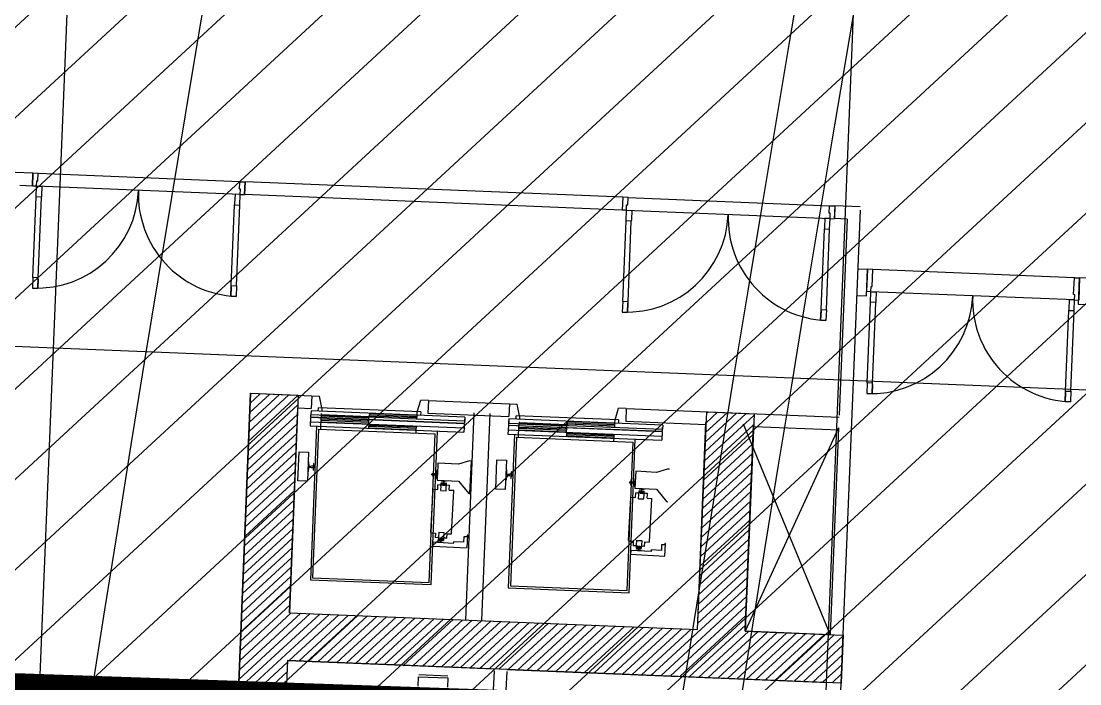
# Model space of a CAD drawing. Extents: x -678889171 to 586587, y -792238163 to 335485.
# Drawn here: x -678764250 to -678754277, y -791952259 to -791946020 of the extents above; entities that cross this region are included whole.
import ezdxf
from ezdxf.enums import TextEntityAlignment as Align

# ---------------------------------------------------------------- set-up
doc = ezdxf.new("R2010")
doc.units = 0
doc.header["$MEASUREMENT"] = 0
for name, color, linetype in [('A-FLOR-PATT', 252, 'Continuous'), ('A-SITE-PATT', 252, 'Continuous'), ('A-WALL', 252, 'Continuous')]:
    doc.layers.add(name, color=color, linetype=linetype)
doc.layers.add('BASEMENT3 LAYOUT$0$A-TABL-TEXT', color=252, linetype='Continuous', lineweight=30)
doc.layers.add('BASEMENT3 LAYOUT$0$HATCH2', color=252, linetype='Continuous', lineweight=15)
doc.styles.add('Ground floor Towers$0$$Bas01-Rname$0$EN-SC', font='swissc.ttf')
doc.styles.add('Ground floor Towers$0$$Bas01-Rname$0$EN-SCL', font='swisscl.ttf')
doc.styles.add('Ground floor Towers$0$04-Ground Floor$0$V2-lower ground$0$LEVEL  FOR LICENSE LOWER GR$0$$LG- LEVEL$0$AR-SR', font='sarb.shx')

# ---------------------------------------------------------------- blocks, each defined once
blk = doc.blocks.new('A$C61C61320')
at = {"layer": 'BASEMENT3 LAYOUT$0$HATCH2'}
h = blk.add_hatch(dxfattribs=at)
h.set_pattern_fill('ANSI31', color=256, scale=5000, style=0)
h.set_pattern_definition([(45, (1320016.062358054, 343948.7931753235), (-441.9417382415922, 441.9417382415922), [])])
h.paths.add_polyline_path([(11086.00013759569, 20764.88754983409), (-87874.57371154218, 20764.88754983409), (-87874.57371154218, -14411.92520058152), (11086.00013759569, -14411.92520058152)])
h = blk.add_hatch(dxfattribs=at)
h.set_pattern_fill('JIS_WOOD', color=256, scale=1000, style=0)
h.set_pattern_definition([(45, (-845211.5632561638, -471074.8112416068), (-499.9999991609842, 499.9999991609843), [])])
edge = h.paths.add_edge_path()
edge.add_line((-87728.88771757309, -14436.92520058164), (11085.99286301623, -14077.61977391216))
edge.add_line((11085.9928630162, -14077.61977391216), (11086.00013759563, -61296.12011963065))
edge.add_line((11086.00013759569, -61296.12011963065), (-23868.16462742418, -60220.57708285929))
edge.add_line((-23868.16462742421, -60220.57708285929), (-23388.15647815715, -47455.2645226442))
edge.add_arc((-38984.06513334403, -44366.02445463254), 15898.9235792472, 348.7958745272753, 525.9866040010601)
edge.add_line((-54409.82303213701, -40516.12001080933), (-55179.78612954497, -49076.3717473704))
edge.add_line((-55179.78612954495, -49076.3717473704), (-87616.00626249687, -47227.09333388295))
edge.add_line((-87616.00626249681, -47227.09333388295), (-87728.88771757303, -14436.92520058164))
at = {"layer": 'BASEMENT3 LAYOUT$0$A-TABL-TEXT', "const_width": 500}
blk.add_lwpolyline([(-87874.57371154218, -14411.92520058152), (11006.35061529244, -13813.14535745487)], dxfattribs=at)
blk = doc.blocks.new('2')
at = {"layer": 'BASEMENT3 LAYOUT$0$A-TABL-TEXT', "const_width": 500}
blk.add_lwpolyline([(28948.80462125619, 217778.7896551112), (130982.8937054502, 218396.6636916995)], dxfattribs=at)
blk = doc.blocks.new('GR')
at = {"layer": 'A-FLOR-PATT'}
for p, q in [((30505, 225220), (30505, 268485)), ((37905, 268485), (37905, 225220)), ((30244.6545030399, 238090.5740563428), (27988.71067028214, 238090.5720918659)), ((30244.6532991153, 238090.5717003264), (30244.65329911531, 237970.5717003264)), ((30294.65329911531, 238090.5717003264), (30244.6532991153, 238090.5717003264)), ((30244.65535966569, 237970.5720918571), (30244.65450305393, 238090.572091866)), ((30294.65329911531, 238020.5717003264), (30294.65329911531, 238090.5717003264)), ((32194.6532991153, 238090.5717003264), (30294.65329911531, 238090.5717003264)), ((32194.6532991153, 238020.5717003264), (32194.6532991153, 238090.5717003264)), ((32194.6532991153, 238090.5717003264), (32244.6532991153, 238090.5717003264)), ((32244.6532991153, 238090.5717003264), (32244.6532991153, 237970.5717003264)), ((32244.65535971656, 237970.5720918571), (32244.65450310468, 238090.5720918571)), ((35805.00901098287, 238090.5720918571), (32244.65450310468, 238090.5720918571)), ((35805.02471604397, 238090.3156428012), (35805.0074555398, 237970.3156440426)), ((35805.00901098276, 238090.5720918571), (35805.0095344545, 237970.5720918571)), ((35855.02471552674, 238090.3084509245), (35805.02471604397, 238090.3156428012)), ((35855.0146468993, 238020.3084516487), (35855.02471552674, 238090.3084509245)), ((35855.02471552674, 238090.3084509245), (37755.02469587195, 238090.0351596083)), ((37755.01462724452, 238020.0351603325), (37755.02469587195, 238090.0351596083)), ((37755.02469587195, 238090.0351596083), (37805.02469535472, 238090.0279677316)), ((37805.02469535472, 238090.0279677316), (37805.00743485054, 237970.027968973)), ((37805.00901100185, 238090.5720918571), (37805.00953447347, 237970.5720918571)), ((38045.00901100429, 238090.5720918571), (37805.00953447347, 238090.5720918571)), ((38045.00914561861, 238059.7133078474), (38045.03211081075, 232795.2003510121)), ((30244.65535966569, 237970.5720918571), (30124.65535966255, 237970.5720918571)), ((30284.65329911531, 237970.5717003264), (30244.65329911531, 237970.5717003264)), ((30284.65329911531, 237970.5717003264), (30284.65329911531, 238020.5717003264)), ((30284.65329911531, 238020.5717003264), (30294.65329911531, 238020.5717003264)), ((32204.6532991153, 237970.5717003264), (30284.6532991153, 237970.5717003264)), ((30284.6532991153, 237870.5717003264), (30284.6532991153, 237970.5717003264)), ((30284.6532991153, 237970.5717003264), (30334.6532991153, 237970.5717003264)), ((30334.6532991153, 237970.5717003264), (30334.6532991153, 237883.5717003264)), ((32204.6532991153, 237970.5717003264), (32154.6532991153, 237970.5717003264)), ((32154.6532991153, 237970.5717003264), (32154.6532991153, 237883.5717003264)), ((32204.6532991153, 238020.5717003264), (32194.6532991153, 238020.5717003264)), ((32204.6532991153, 237970.5717003264), (32204.6532991153, 238020.5717003264)), ((32204.6532991153, 237970.5717003264), (32244.6532991153, 237970.5717003264)), ((32204.6532991153, 237870.5717003264), (32204.6532991153, 237970.5717003264)), ((35805.0095344545, 237970.5720918571), (32244.65535971656, 237970.5720918571)), ((35845.00745512601, 237970.3098905412), (35805.0074555398, 237970.3156440426)), ((35844.99307137253, 237870.3098915757), (35845.00745512601, 237970.3098905412)), ((35845.00745512601, 237970.3098905412), (35845.01464700275, 238020.309890024)), ((35845.00745512601, 237970.3098905412), (35895.00745460878, 237970.3026986645)), ((35845.00745512601, 237970.3098905412), (37765.00743526434, 237970.0337224744)), ((35845.01464700275, 238020.309890024), (35855.0146468993, 238020.3084516487)), ((35895.00745460878, 237970.3026986645), (35894.99494074325, 237883.3026995645)), ((37715.00743578157, 237970.0409143511), (37714.99492191604, 237883.0409152511)), ((37765.00743526434, 237970.0337224744), (37715.00743578157, 237970.0409143511)), ((37765.01462714107, 238020.0337219571), (37755.01462724452, 238020.0351603325)), ((37764.99305151086, 237870.0337235088), (37765.00743526434, 237970.0337224744)), ((37765.00743526433, 237970.0337224744), (37765.01462714107, 238020.0337219571)), ((37765.00743526433, 237970.0337224744), (37805.00743485054, 237970.027968973)), ((37925.00953447464, 237970.5720918571), (37805.00953447347, 237970.5720918571)), ((37925.00953447457, 237970.5720918571), (37925.01758682736, 236124.6604818835)), ((30334.6532991153, 237870.5717003264), (30284.6532991153, 237870.5717003264)), ((30284.65329911529, 237110.5717003264), (30284.6532991153, 237870.5717003264)), ((30334.6532991153, 237883.5717003264), (30334.6532991153, 237870.5717003264)), ((30334.6532991153, 237110.5717003264), (30334.6532991153, 237870.5717003264)), ((32154.6532991153, 237883.5717003264), (32154.6532991153, 237870.5717003264)), ((32154.6532991153, 237870.5717003264), (32204.6532991153, 237870.5717003264)), ((32154.6532991153, 237110.5717003264), (32154.6532991153, 237870.5717003264)), ((32204.65329911531, 237110.5717003264), (32204.6532991153, 237870.5717003264)), ((35844.88375484605, 237110.3098994376), (35844.99307137253, 237870.3098915757)), ((35894.99307085529, 237870.302699699), (35844.99307137253, 237870.3098915757)), ((35894.88375432882, 237110.3027075609), (35894.99307085529, 237870.302699699)), ((35894.99494074325, 237883.3026995645), (35894.99307085529, 237870.302699699)), ((37714.88373550161, 237110.0409232475), (37714.99305202809, 237870.0409153856)), ((37714.99492191604, 237883.0409152511), (37714.99305202809, 237870.0409153856)), ((37714.99305202809, 237870.0409153856), (37764.99305151086, 237870.0337235088)), ((37764.8837349844, 237110.0337313707), (37764.99305151086, 237870.0337235088)), ((38045.01264860914, 237506.6919814626), (38136.5696720941, 237506.6919814626)), ((38136.5696720941, 237506.6919814626), (38136.56967209411, 237297.1979013272)), ((38186.56967209411, 237506.6919814626), (38136.5696720941, 237506.6919814626)), ((38136.5696720941, 237256.6919814626), (38136.5696720941, 237506.6919814626)), ((38186.56967209411, 237347.1979013272), (38186.56967209411, 237506.6919814626)), ((40086.56967209409, 237506.6919814626), (38186.56967209411, 237506.6919814626)), ((40086.5696720941, 237347.1979013272), (40086.56967209409, 237506.6919814626)), ((40086.56967209409, 237506.6919814626), (40136.5696720941, 237506.6919814626)), ((40356.64699863411, 237506.6919814626), (40136.5696720941, 237506.6919814626)), ((40136.5696720941, 237506.6919814626), (40136.5696720941, 237297.1979013272)), ((40136.5696720941, 237256.6919814626), (40136.5696720941, 237506.6919814626)), ((38176.56967209411, 237297.1979013272), (38176.56967209411, 237347.1979013272)), ((38176.56967209411, 237347.1979013272), (38186.56967209411, 237347.1979013272)), ((40096.5696720941, 237347.1979013272), (40086.5696720941, 237347.1979013272)), ((40096.5696720941, 237297.1979013272), (40096.5696720941, 237347.1979013272)), ((38045.01264860914, 237256.6919814627), (38136.5696720941, 237256.6919814627)), ((38176.56967209411, 237297.1979013272), (38136.56967209411, 237297.1979013272)), ((40096.5696720941, 237297.1979013272), (38176.5696720941, 237297.1979013272)), ((38176.5696720941, 237197.1979013272), (38176.5696720941, 237297.1979013272)), ((38176.5696720941, 237297.1979013272), (38226.5696720941, 237297.1979013272)), ((38226.5696720941, 237297.1979013272), (38226.5696720941, 237210.1979013272)), ((40096.5696720941, 237297.1979013272), (40046.5696720941, 237297.1979013272)), ((40046.5696720941, 237297.1979013272), (40046.5696720941, 237210.1979013272)), ((40096.5696720941, 237297.1979013272), (40136.5696720941, 237297.1979013272)), ((40096.5696720941, 237197.1979013272), (40096.5696720941, 237297.1979013272)), ((40356.64699863411, 237256.6919814627), (40136.5696720941, 237256.6919814627)), ((38226.5696720941, 237197.1979013272), (38176.5696720941, 237197.1979013272)), ((38176.56967209409, 236437.1979013272), (38176.5696720941, 237197.1979013272)), ((38226.5696720941, 237210.1979013272), (38226.5696720941, 237197.1979013272)), ((38226.5696720941, 236437.1979013272), (38226.5696720941, 237197.1979013272)), ((40046.5696720941, 237210.1979013272), (40046.5696720941, 237197.1979013272)), ((40046.5696720941, 237197.1979013272), (40096.5696720941, 237197.1979013272)), ((40046.5696720941, 236437.1979013272), (40046.5696720941, 237197.1979013272)), ((40096.56967209411, 236437.1979013272), (40096.5696720941, 237197.1979013272)), ((30334.65329911529, 237110.5717003264), (30284.65329911529, 237110.5717003264)), ((30284.65329911529, 237110.5717003264), (30284.65329911529, 237010.5717003264)), ((30334.65329911529, 237010.5717003264), (30334.65329911529, 237110.5717003264)), ((30334.65329911529, 237010.5717003264), (30334.65329911529, 237097.5717003264)), ((30334.65329911529, 237097.5717003264), (30334.65329911529, 237010.5717003264)), ((32154.65329911531, 237110.5717003264), (32204.65329911531, 237110.5717003264)), ((32154.65329911531, 237010.5717003264), (32154.65329911531, 237110.5717003264)), ((32154.65329911531, 237010.5717003264), (32154.65329911531, 237097.5717003264)), ((32154.65329911531, 237097.5717003264), (32154.65329911531, 237010.5717003264)), ((32204.65329911531, 237110.5717003264), (32204.65329911531, 237010.5717003264)), ((35844.88375484605, 237110.3098994376), (35844.86937109257, 237010.3099004721)), ((35894.88375432882, 237110.3027075609), (35844.88375484605, 237110.3098994376)), ((35894.86937057533, 237010.3027085953), (35894.88375432882, 237110.3027075609)), ((35894.86937057533, 237010.3027085953), (35894.88188444087, 237097.3027076953)), ((35894.88188444087, 237097.3027076953), (35894.86937057533, 237010.3027085953)), ((37714.86935174814, 237010.0409242819), (37714.88373550162, 237110.0409232475)), ((37714.86935174814, 237010.0409242819), (37714.88186561367, 237097.040923382)), ((37714.88186561367, 237097.040923382), (37714.86935174814, 237010.0409242819)), ((37714.88373550162, 237110.0409232475), (37764.8837349844, 237110.0337313707)), ((37764.8837349844, 237110.0337313707), (37764.86935123091, 237010.0337324052)), ((30284.65329911529, 237010.5717003264), (30334.65329911529, 237010.5717003264)), ((32204.65329911531, 237010.5717003264), (32154.65329911531, 237010.5717003264)), ((35844.86937109257, 237010.3099004721), (35894.86937057533, 237010.3027085953)), ((37764.86935123091, 237010.0337324052), (37714.86935174814, 237010.0409242819)), ((58315, 236455), (-2250.000000000029, 236455)), ((38226.56967209409, 236437.1979013272), (38176.56967209409, 236437.1979013272)), ((38176.56967209409, 236437.1979013272), (38176.56967209409, 236337.1979013272)), ((38226.56967209409, 236337.1979013272), (38226.56967209409, 236437.1979013272)), ((38226.56967209409, 236337.1979013272), (38226.56967209409, 236424.1979013272)), ((38226.56967209409, 236424.1979013272), (38226.56967209409, 236337.1979013272)), ((40046.56967209411, 236437.1979013272), (40096.56967209411, 236437.1979013272)), ((40046.56967209411, 236337.1979013272), (40046.56967209411, 236437.1979013272)), ((40046.56967209411, 236337.1979013272), (40046.56967209411, 236424.1979013272)), ((40046.56967209411, 236424.1979013272), (40046.56967209411, 236337.1979013272)), ((40096.56967209411, 236437.1979013272), (40096.56967209411, 236337.1979013272)), ((38176.56967209409, 236337.1979013272), (38226.56967209409, 236337.1979013272)), ((40096.56967209411, 236337.1979013272), (40046.56967209411, 236337.1979013272)), ((32377.42850499545, 230004.3817412797), (32377.42850873384, 236104.3846662892)), ((32377.42850499497, 236104.3846662892), (32377.42850499515, 232975.1983651479)), ((32377.42850499497, 236104.3846662892), (32953.51844480464, 236104.3846660148)), ((32377.42850873266, 236102.456051482), (32379.35712353971, 236104.3846662891)), ((32377.42850867764, 236012.6534902163), (32469.15968474426, 236104.3846662829)), ((32377.42850862262, 235922.8509289506), (32558.96224594879, 236104.3846662767)), ((32377.42850856757, 235833.0483676849), (32648.76480715333, 236104.3846662706)), ((32377.42850851253, 235743.2458064191), (32738.56736835786, 236104.3846662645)), ((32377.42850873384, 236104.3846662892), (32827.42850875042, 236104.3846662584)), ((32377.42850845749, 235653.4432451534), (32827.42850875045, 236103.4432454463)), ((32827.42850875042, 236104.3846662584), (32827.42850876154, 234054.382457118)), ((32953.5184448049, 236104.9254715657), (33025.54950049504, 236104.9254715657)), ((32953.5184448049, 236104.9254715657), (32953.51844474737, 235984.3846660177)), ((33053.51844473796, 235994.6146175047), (33025.54950049504, 236104.9254715657)), ((33953.51844473796, 235994.6146175047), (33981.48738882547, 236104.925470953)), ((34053.51844473796, 236104.9254709531), (33981.48738882547, 236104.9254709531)), ((34053.51844473796, 236104.9254709531), (34053.51844468043, 235984.3846654927)), ((34053.5184447377, 236104.3846654908), (34818.51990717319, 236104.3846651264)), ((34818.51990717319, 236104.3846652151), (34890.55096286333, 236104.3846652151)), ((34818.51990717319, 236104.3846652151), (34818.51990711592, 235984.3846651277)), ((34918.51990710625, 235994.0738111539), (34890.55096286333, 236104.3846652151)), ((35818.51990710625, 235994.0738111539), (35846.48885119376, 236104.3846646024)), ((35918.51990710625, 236104.3846646024), (35846.48885119376, 236104.3846646024)), ((35918.51990710626, 236104.3846646024), (37927.75279241562, 236104.3846636453)), ((35918.51990710625, 236104.3846646024), (35918.51990704899, 235984.3846646027)), ((36673.81259907814, 234054.3824549612), (36677.42850721217, 236104.3846663451)), ((36676.61311241989, 235642.1049110026), (37123.81259904853, 236089.3043976312)), ((36676.77179106773, 235732.0661508611), (37048.64059498205, 236103.9349547754)), ((36676.93046971556, 235822.0273907197), (36958.94669504838, 236104.0436160525)), ((36677.0891483634, 235911.9886305782), (36869.25279511476, 236104.1522773295)), ((36677.24782701123, 236001.9498704367), (36779.55889518114, 236104.2609386066)), ((36677.40650565905, 236091.9111102952), (36689.8649952475, 236104.3695998836)), ((36677.42850721217, 236104.3846663451), (37123.81200101486, 236104.3846661793)), ((37123.81200101486, 236104.3846661793), (37123.81264706913, 234054.3840714475)), ((32377.42850840245, 235563.6406838877), (32827.42850875093, 236013.6406842362)), ((32827.42850876153, 235984.3846660779), (32953.51844474737, 235984.3846660177)), ((32827.42850876153, 234054.3824573408), (32827.42850876153, 235984.3846660779)), ((32953.51844473784, 235963.1860460762), (32953.51844473784, 235923.9003317905)), ((34403.51844473807, 235963.1860460762), (32953.51844473725, 235963.1860460762)), ((33986.47812054232, 235994.6146175047), (33020.5587689336, 235994.6146175047)), ((33020.5587689336, 235963.1860460762), (33020.5587689336, 235994.6146175047)), ((33053.51844473796, 235994.6146175047), (33053.51844473796, 235963.1860460762)), ((33503.51844473796, 235959.2574746475), (33503.51844473784, 235923.9003317905)), ((33953.51844473807, 235959.2574746476), (33503.51844473796, 235959.2574746475)), ((33953.51844473807, 235963.1860460762), (33953.51844473807, 235994.6146175047)), ((33953.51844473807, 235923.9003317904), (33953.51844473807, 235959.2574746476)), ((33986.47812054232, 235994.6146175047), (33986.47812054232, 235963.1860460762)), ((34053.51844468043, 235984.3846654928), (34818.51990711592, 235984.3846651277)), ((34403.51844473807, 235963.1860460764), (34403.51844473807, 235923.9003317907)), ((34489.69476775973, 234054.3824561922), (34489.69476891214, 236005.2012889823)), ((34489.694767731, 234054.3824561922), (34489.69476773099, 236004.6604835852)), ((34639.69476773099, 234054.3824561086), (34639.69476773099, 236004.6604835852)), ((34818.51990710614, 235962.6452397254), (34818.51990710614, 235923.3595254397)), ((36268.51990710637, 235962.6452397254), (34818.51990710614, 235962.6452397254)), ((35851.47958291062, 235994.073811154), (34885.56023130189, 235994.0738111539)), ((34885.56023130189, 235962.6452397254), (34885.56023130189, 235994.0738111539)), ((34918.51990710625, 235994.0738111539), (34918.51990710625, 235962.6452397254)), ((35368.51990710625, 235958.7166682969), (35368.51990710614, 235923.3595254397)), ((35818.51990710637, 235958.7166682969), (35368.51990710625, 235958.7166682969)), ((35818.51990710637, 235962.6452397254), (35818.51990710637, 235994.073811154)), ((35818.51990710637, 235923.3595254397), (35818.51990710637, 235958.7166682969)), ((35851.47958291062, 235994.073811154), (35851.47958291062, 235962.6452397254)), ((35918.51990704899, 235984.3846646027), (36677.42851095095, 235984.3846642406)), ((36268.51990710637, 235962.6452397256), (36268.51990710637, 235923.3595254399)), ((36674.6933053627, 234054.3824549752), (36674.6933053627, 236004.6604824788)), ((36676.45443377206, 235552.1436711441), (37123.81259904851, 235999.5018364206)), ((37024.6933053627, 236004.6604822648), (37925.02670514862, 234054.3875534383)), ((37925.01819754425, 236004.6604818835), (37123.81264706912, 234054.3840532166)), ((37123.81264706912, 234054.3840714475), (37123.81264706912, 236004.6604822228)), ((37126.54785265737, 235984.3846639845), (37927.75340313262, 235984.3846636453)), ((37925.01819754425, 236004.6604818835), (37925.02670516381, 234054.3840714475)), ((32377.42850834742, 235473.8381226219), (32827.42850875141, 235923.838123026)), ((32950.78323914959, 235944.1761500287), (32950.78323914959, 235904.8904357429)), ((32950.78323914959, 235904.8904357429), (34400.78323914982, 235904.8904357429)), ((32950.78323914959, 235898.9809094227), (32950.78323914959, 235820.4094808512)), ((34400.78323914971, 235898.9809094227), (32950.78323914959, 235898.9809094227)), ((32950.78323914959, 235859.695195137), (34400.78323914971, 235859.695195137)), ((34403.51844473807, 235923.9003317904), (32953.51844473784, 235923.9003317905)), ((33050.78323914982, 235940.2475786001), (33050.78323914982, 235904.8904357429)), ((33500.78323914971, 235928.4618643144), (33050.78323914982, 235928.4618643144)), ((33500.78323914971, 235916.6761500286), (33050.78323914982, 235916.6761500287)), ((33050.78323914982, 235792.9094808512), (33050.78323914982, 235898.9809094227)), ((33500.78323914971, 235887.1951951369), (33050.78323914982, 235887.1951951369)), ((33500.78323914971, 235875.4094808512), (33050.78323914982, 235875.4094808512)), ((33050.78323914982, 235863.6237665655), (33500.78323914971, 235863.6237665655)), ((33503.51844473784, 235919.9717603618), (33053.51844473807, 235919.9717603618)), ((33500.78323914971, 235904.8904357429), (33500.78323914959, 235940.2475786001)), ((33500.78323914971, 235863.6237665655), (33500.78323914959, 235898.9809094227)), ((33500.78323914971, 235859.6951951369), (33500.78323914971, 235824.3380522798)), ((33953.51844473807, 235947.4717603618), (33503.51844473796, 235947.4717603618)), ((33953.51844473807, 235935.6860460762), (33503.51844473784, 235935.6860460762)), ((33950.78323914982, 235824.3380522797), (33950.78323914982, 235859.6951951369)), ((34400.78323914982, 235944.176150029), (34400.78323914982, 235904.8904357432)), ((34400.78323914971, 235898.9809094229), (34400.78323914971, 235859.6951951372)), ((34400.78323914971, 235859.6951951372), (34400.78323914982, 235820.4094808514)), ((34815.78470151788, 235943.635343678), (34815.78470151788, 235904.3496293922)), ((34815.78470151788, 235904.3496293922), (36265.78470151812, 235904.3496293923)), ((34815.78470151788, 235898.4401030719), (34815.78470151788, 235819.8686745005)), ((36265.784701518, 235898.4401030719), (34815.78470151788, 235898.4401030719)), ((34815.78470151788, 235859.1543887862), (36265.784701518, 235859.1543887862)), ((34818.51990710614, 235923.3595254397), (36268.51990710637, 235923.3595254397)), ((34915.78470151812, 235939.7067722493), (34915.78470151812, 235904.3496293923)), ((35365.784701518, 235927.9210579637), (34915.78470151812, 235927.9210579637)), ((35365.784701518, 235916.135343678), (34915.78470151812, 235916.135343678)), ((34915.78470151812, 235792.3686745004), (34915.78470151812, 235898.4401030719)), ((35365.784701518, 235886.6543887862), (34915.78470151812, 235886.6543887861)), ((35365.784701518, 235874.8686745004), (34915.78470151812, 235874.8686745004)), ((34915.78470151812, 235863.0829602147), (35365.784701518, 235863.0829602147)), ((35368.51990710614, 235919.4309540111), (34918.51990710637, 235919.4309540111)), ((35365.784701518, 235904.3496293923), (35365.78470151788, 235939.7067722493)), ((35365.784701518, 235863.0829602147), (35365.78470151788, 235898.4401030719)), ((35365.784701518, 235859.1543887861), (35365.784701518, 235823.797245929)), ((35818.51990710637, 235946.9309540111), (35368.51990710625, 235946.9309540111)), ((35818.51990710637, 235935.1452397254), (35368.51990710614, 235935.1452397254)), ((35815.78470151812, 235823.797245929), (35815.78470151812, 235859.1543887862)), ((36265.78470151812, 235943.6353436782), (36265.78470151812, 235904.3496293924)), ((36265.784701518, 235898.4401030721), (36265.78470151812, 235819.8686745006)), ((36676.29575512423, 235462.1824312856), (37123.81259904853, 235909.6992752099)), ((32377.42850829239, 235384.0355613562), (32827.42850875192, 235834.0355618157)), ((32950.78323914959, 235820.4094808512), (34400.78323914982, 235820.4094808512)), ((33011.49752486694, 235820.4094808512), (33011.49752486694, 234373.2666237083)), ((33031.14038200978, 235792.9094808512), (34131.14038200978, 235792.9094808512)), ((33031.14038200978, 235792.9094808512), (33031.14038200978, 234392.9094808512)), ((33950.78323914982, 235847.9094808512), (33500.78323914971, 235847.9094808512)), ((33950.78323914982, 235836.1237665655), (33500.78323914971, 235836.1237665655)), ((33500.78323914971, 235824.3380522798), (33950.78323914982, 235824.3380522797)), ((33950.78323914982, 235792.9094808512), (33950.78323914982, 235820.4094808512)), ((34131.14038200989, 234392.9094808512), (34131.14038200978, 235792.9094808512)), ((34150.78323915262, 234373.2666237083), (34150.78323915262, 235820.4094808512)), ((34815.78470151788, 235819.8686745005), (36265.78470151812, 235819.8686745004)), ((34876.49898723523, 235819.8686745004), (34876.49898723523, 234372.7258173576)), ((34896.14184437807, 235792.3686745004), (35996.14184437807, 235792.3686745004)), ((34896.14184437807, 235792.3686745004), (34896.14184437807, 234392.3686745004)), ((35815.78470151812, 235847.3686745005), (35365.784701518, 235847.3686745004)), ((35815.78470151812, 235835.5829602147), (35365.784701518, 235835.5829602147)), ((35365.784701518, 235823.797245929), (35815.78470151812, 235823.797245929)), ((35815.78470151812, 235792.3686745004), (35815.78470151812, 235819.8686745004)), ((35996.14184437819, 234392.3686745004), (35996.14184437807, 235792.3686745004)), ((36015.78470152091, 234372.7258173576), (36015.78470152091, 235819.8686745004)), ((36676.1370764764, 235372.221191427), (37123.81259904853, 235819.8967139992)), ((32377.42850823734, 235294.2330000905), (32827.42850875239, 235744.2330006055)), ((32377.42850818233, 235204.4304388248), (32827.42850875288, 235654.4304393953)), ((36675.97839782856, 235282.2599515685), (37123.81259904851, 235730.0941527885)), ((32377.42850812728, 235114.627877559), (32827.42850875336, 235564.6278781851)), ((32857.1046677241, 235298.1257089625), (32857.1046677241, 235573.1257089625)), ((32857.1046677241, 235573.1257089625), (32945.89038200978, 235573.1257089626)), ((32945.89038200978, 235573.1257089626), (32945.89038200978, 235298.1257089625)), ((34463.95172262074, 235551.84335425), (34362.2268009103, 235516.1454363342)), ((34482.98565942106, 235551.628804234), (34463.95172262074, 235551.84335425)), ((34722.10613009239, 235297.5849026118), (34722.10613009239, 235572.5849026118)), ((34722.10613009239, 235572.5849026118), (34810.89184437807, 235572.5849026118)), ((34810.89184437807, 235572.5849026118), (34810.89184437807, 235297.5849026117)), ((36675.81971918073, 235192.29871171), (37123.81259904853, 235640.2915915778)), ((32377.42850807223, 235024.8253162933), (32827.42850875384, 235474.8253169749)), ((32952.96181058126, 235482.7685661054), (32945.89038200989, 235484.7328518196)), ((32955.3189534383, 235439.5542803911), (32952.96181058126, 235482.7685661054)), ((32998.53323915262, 235467.0542803911), (32995.78323915262, 235467.0542803911)), ((32995.78323915262, 235467.0542803911), (32995.78323915262, 235443.0899946768)), ((32998.53323915262, 235404.1971375339), (32998.53323915262, 235467.0542803911)), ((34167.58944717747, 235518.3393832718), (34166.37827773251, 235410.8897400438)), ((34362.2268009103, 235516.1454363342), (34167.58944717747, 235518.3393832718)), ((34479.5251752925, 235244.6298235827), (34482.98565942106, 235551.628804234)), ((34817.96327294955, 235482.2277597547), (34810.89184437819, 235484.192045469)), ((34820.32041580659, 235439.0134740403), (34817.96327294955, 235482.2277597547)), ((34863.53470152091, 235466.5134740405), (34860.78470152091, 235466.5134740403)), ((34860.78470152091, 235466.5134740403), (34860.78470152091, 235442.549188326)), ((34863.53470152091, 235403.6563311833), (34863.53470152091, 235466.5134740405)), ((36032.59090954576, 235517.798576921), (36030.7983787672, 235358.7731049437)), ((36227.22826327859, 235515.6046299835), (36032.59090954576, 235517.798576921)), ((36328.95318498903, 235551.3025478992), (36227.22826327859, 235515.6046299835)), ((36347.98712178935, 235551.0879978832), (36328.95318498903, 235551.3025478992)), ((36675.50236188507, 235012.3762319929), (37123.81259904851, 235460.6864691564)), ((36675.6610405329, 235102.3374718514), (37123.81259904853, 235550.4890303671)), ((32377.42850801721, 234935.0227550276), (32827.42850875434, 235385.0227557647)), ((32945.89038200978, 235386.5185661054), (32952.96181058126, 235388.4828518196)), ((32952.96181058126, 235388.4828518196), (32955.31895343841, 235431.6971375339)), ((32969.46181058126, 235439.554280391), (32955.3189534383, 235439.5542803911)), ((32955.31895343841, 235431.6971375339), (32969.46181058126, 235431.6971375339)), ((32977.3189534383, 235441.9114232483), (32969.46181058126, 235439.554280391)), ((32969.46181058126, 235431.6971375339), (32977.3189534383, 235429.3399946768)), ((33010.3189534383, 235441.9114232483), (32977.3189534383, 235441.9114232483)), ((32977.3189534383, 235429.3399946768), (33010.31895343841, 235429.3399946768)), ((32995.78323915262, 235443.0899946768), (33011.49752486694, 235443.0899946768)), ((33011.49752486694, 235428.1614232483), (32995.78323915262, 235428.1614232483)), ((32995.78323915262, 235428.1614232483), (32995.78323915262, 235404.1971375339)), ((32995.78323915262, 235404.1971375339), (32998.53323915262, 235404.1971375339)), ((33010.31895343841, 235429.3399946768), (33010.3189534383, 235441.9114232483)), ((34115.04369876521, 235405.6346602609), (34115.17519716219, 235417.3006215256)), ((34127.32365799135, 235405.4962408957), (34115.04369876521, 235405.6346602609)), ((34115.17519716219, 235417.3006215256), (34127.45515638821, 235417.1622021605)), ((34116.08581265177, 235416.3692431314), (34115.97507715957, 235406.5452757505)), ((34115.97507715957, 235406.5452757505), (34141.7629915343, 235406.2545950837)), ((34141.8737270265, 235416.0785624645), (34116.08581265177, 235416.3692431314)), ((34125.51725305557, 235435.9133633691), (34124.96357559493, 235386.7935264649)), ((34124.96357559493, 235386.7935264649), (34127.11256845958, 235386.769303076)), ((34127.66624591999, 235435.8891399803), (34125.51725305557, 235435.9133633691)), ((34127.11256845958, 235386.769303076), (34127.32365799135, 235405.4962408957)), ((34127.45515638821, 235417.1622021605), (34127.66624591999, 235435.8891399803)), ((34141.7629915343, 235406.2545950837), (34147.92373405209, 235408.027379285)), ((34147.99294373473, 235414.167358898), (34141.8737270265, 235416.0785624645)), ((34147.92373405209, 235408.027379285), (34158.97569735556, 235407.9028018564)), ((34159.0449070382, 235414.0427814694), (34147.99294373473, 235414.167358898)), ((34158.97569735556, 235407.9028018564), (34160.43703798541, 235374.1121510801)), ((34161.26755417614, 235447.7919064362), (34159.0449070382, 235414.0427814694)), ((34160.43703798541, 235374.1121510801), (34165.94571721634, 235372.5148674625)), ((34166.81083824857, 235449.2646126253), (34161.26755417614, 235447.7919064362)), ((34166.81083824857, 235449.2646126253), (34165.7969163989, 235359.3139112944)), ((34165.7969163989, 235359.3139112944), (34368.4162436287, 235357.0299917696)), ((34205.70678388361, 235358.8640483577), (34207.2002529773, 235355.1627581693)), ((34207.2002529773, 235355.1627581693), (34228.52110995397, 235353.5407591093)), ((34228.52110995397, 235353.5407591093), (34228.3525843768, 235338.5899087516)), ((34232.95756908656, 235338.5380014897), (34233.12609466373, 235353.4888518475)), ((34233.12609466373, 235353.4888518475), (34254.47809599746, 235354.6298436134)), ((34254.47809599746, 235354.6298436134), (34256.05461671027, 235358.2965289606)), ((34368.4162436287, 235357.0299917696), (34469.0872099503, 235244.7474800431)), ((34810.89184437807, 235385.9777597547), (34817.96327294955, 235387.942045469)), ((34817.96327294955, 235387.942045469), (34820.32041580671, 235431.1563311832)), ((34834.46327294955, 235439.0134740403), (34820.32041580659, 235439.0134740403)), ((34820.32041580671, 235431.1563311832), (34834.46327294955, 235431.1563311832)), ((34842.32041580659, 235441.3706168975), (34834.46327294955, 235439.0134740403)), ((34834.46327294955, 235431.1563311832), (34842.32041580659, 235428.799188326)), ((34875.32041580659, 235441.3706168975), (34842.32041580659, 235441.3706168975)), ((34842.32041580659, 235428.799188326), (34875.32041580671, 235428.799188326)), ((34860.78470152091, 235442.549188326), (34876.49898723523, 235442.549188326)), ((34876.49898723523, 235427.6206168975), (34860.78470152091, 235427.6206168975)), ((34860.78470152091, 235427.6206168975), (34860.78470152091, 235403.6563311832)), ((34860.78470152091, 235403.6563311832), (34863.53470152091, 235403.6563311833)), ((34875.32041580671, 235428.799188326), (34875.32041580659, 235441.3706168975)), ((35980.0451611335, 235405.0938539101), (35980.17665953048, 235416.759815175)), ((35992.32512035964, 235404.955434545), (35980.0451611335, 235405.0938539101)), ((35980.17665953048, 235416.759815175), (35992.45661875651, 235416.6213958098)), ((35981.08727502007, 235415.8284367806), (35980.97653952787, 235406.0044693997)), ((35980.97653952787, 235406.0044693997), (36006.76445390259, 235405.713788733)), ((36006.87518939479, 235415.5377561137), (35981.08727502007, 235415.8284367806)), ((35990.51871542387, 235435.3725570184), (35989.96503796322, 235386.2527201142)), ((35989.96503796322, 235386.2527201142), (35992.11403082787, 235386.2284967254)), ((35992.66770828828, 235435.3483336296), (35990.51871542387, 235435.3725570184)), ((35992.11403082787, 235386.2284967254), (35992.32512035964, 235404.955434545)), ((35992.45661875651, 235416.6213958098), (35992.66770828828, 235435.3483336296)), ((36006.76445390259, 235405.713788733), (36012.92519642039, 235407.4865729342)), ((36012.99440610303, 235413.6265525474), (36006.87518939479, 235415.5377561137)), ((36012.92519642039, 235407.4865729342), (36023.97715972386, 235407.3619955057)), ((36024.0463694065, 235413.5019751187), (36012.99440610303, 235413.6265525474)), ((36023.97715972386, 235407.3619955057), (36025.4385003537, 235373.5713447293)), ((36026.26901654444, 235447.2511000856), (36024.0463694065, 235413.5019751187)), ((36025.4385003537, 235373.5713447293), (36030.94717958463, 235371.9740611117)), ((36031.81230061686, 235448.7238062745), (36026.26901654444, 235447.2511000856)), ((36030.7983787672, 235358.7731049437), (36233.417705997, 235356.4891854188)), ((36070.7082462519, 235358.323242007), (36072.2017153456, 235354.6219518185)), ((36072.2017153456, 235354.6219518185), (36093.52257232227, 235352.9999527586)), ((36093.52257232227, 235352.9999527586), (36093.35404674509, 235338.0491024009)), ((36097.95903145485, 235337.997195139), (36098.12755703203, 235352.9480454967)), ((36098.12755703203, 235352.9480454967), (36119.47955836575, 235354.0890372627)), ((36119.47955836575, 235354.0890372627), (36121.05607907857, 235357.7557226098)), ((36233.417705997, 235356.4891854188), (36334.0886723186, 235244.2066736924)), ((36675.34368323724, 234922.4149921344), (37123.81259904853, 235370.8839079457)), ((32377.42850796218, 234845.2201937618), (32827.42850875483, 235295.2201945545)), ((32945.89038200978, 235298.1257089625), (32857.1046677241, 235298.1257089625)), ((34127.0488841367, 234863.5772908479), (34131.61672318644, 235268.8159453075)), ((34134.72131783432, 235271.8513302728), (34175.24518328031, 235271.3945463678)), ((34175.24518328031, 235271.3945463678), (34175.72965105819, 235314.3744036589)), ((34205.8155511621, 235314.0352762144), (34175.72965105819, 235314.3744036589)), ((34204.18919947777, 235305.9478055458), (34204.24456722393, 235310.8597892362)), ((34205.72419438102, 235305.9305031252), (34204.18919947777, 235305.9478055458)), ((34205.77956212718, 235310.8424868156), (34204.24456722393, 235310.8597892362)), ((34205.22588466654, 235261.7226499113), (34205.72419438102, 235305.9305031252)), ((34205.22588466654, 235261.7226499113), (34254.34572157076, 235261.1689724508)), ((34205.77956212718, 235310.8424868156), (34206.0564008575, 235335.4024052677)), ((34206.0564008575, 235335.4024052677), (34223.24834377387, 235335.2086181564)), ((34218.09412619447, 235313.774057257), (34218.33636008353, 235335.2639859026)), ((34218.09412619447, 235313.774057257), (34242.65404464652, 235313.4972185266)), ((34218.33636008353, 235335.2639859026), (34223.24834377387, 235335.2086181564)), ((34223.00610988481, 235313.7186895109), (34223.24834377387, 235335.2086181564)), ((34223.92898200497, 235313.8746656415), (34226.08222623296, 235316.8772106776)), ((34234.73792267787, 235316.7796439036), (34226.08222623296, 235316.8772106776)), ((34226.11208872635, 235316.8768740684), (34234.7080601846, 235316.7799805127)), ((34227.82287622335, 235332.4551198648), (34227.64708362961, 235316.8595716477)), ((34228.3525843768, 235338.5899087516), (34227.82287622335, 235332.4551198648)), ((34233.34885787508, 235332.3928311505), (34232.95756908656, 235338.5380014897)), ((34233.17306528134, 235316.7972829334), (34233.34885787508, 235332.3928311505)), ((34236.82293919228, 235313.7293253081), (34234.73792267787, 235316.7796439036)), ((34237.74206095618, 235313.5525862727), (34237.98429484513, 235335.0425149183)), ((34237.98429484513, 235335.0425149183), (34255.17623776161, 235334.8487278072)), ((34242.65404464652, 235313.4972185266), (34242.89627853558, 235334.9871471722)), ((34254.34572157076, 235261.1689724508), (34254.84403128525, 235305.3768256646)), ((34254.84403128525, 235305.3768256646), (34256.37902618862, 235305.359523244)), ((34254.89939903129, 235310.288809355), (34255.17623776161, 235334.8487278072)), ((34254.89939903129, 235310.288809355), (34256.43439393454, 235310.2715069343)), ((34285.02128817012, 235313.1424713092), (34254.93538806621, 235313.4815987537)), ((34256.37902618862, 235305.359523244), (34256.43439393454, 235310.2715069343)), ((34284.53682039211, 235270.162614018), (34285.02128817012, 235313.1424713092)), ((34284.53682039211, 235270.162614018), (34325.06068583809, 235269.7058301131)), ((34323.5282317536, 234861.3625810057), (34328.09607080334, 235266.6012354653)), ((34810.89184437807, 235297.5849026117), (34722.10613009239, 235297.5849026118)), ((35992.050346505, 234863.0364844972), (35996.61818555473, 235268.2751389569)), ((35999.72278020262, 235271.310523922), (36040.2466456486, 235270.8537400171)), ((36040.2466456486, 235270.8537400171), (36040.73111342649, 235313.8335973082)), ((36070.8170135304, 235313.4944698636), (36040.73111342649, 235313.8335973082)), ((36070.8170135304, 235313.4944698636), (36058.53705430437, 235313.6328892288)), ((36069.19066184606, 235305.406999195), (36069.24602959222, 235310.3189828855)), ((36070.72565674932, 235305.3896967745), (36069.19066184606, 235305.406999195)), ((36070.78102449547, 235310.3016804648), (36069.24602959222, 235310.3189828855)), ((36070.22734703483, 235261.1818435607), (36070.72565674932, 235305.3896967745)), ((36070.22734703483, 235261.1818435607), (36119.34718393905, 235260.6281661)), ((36070.78102449547, 235310.3016804648), (36071.0578632258, 235334.861598917)), ((36071.0578632258, 235334.861598917), (36088.24980614216, 235334.6678118058)), ((36083.09558856276, 235313.2332509063), (36083.33782245182, 235334.7231795518)), ((36083.09558856276, 235313.2332509063), (36107.65550701482, 235312.9564121759)), ((36088.0075722531, 235313.1778831601), (36088.24980614216, 235334.6678118058)), ((36088.93044437327, 235313.3338592908), (36091.08368860125, 235316.3364043269)), ((36099.73938504617, 235316.2388375529), (36091.08368860125, 235316.3364043269)), ((36091.11355109465, 235316.3360677177), (36099.70952255289, 235316.239174162)), ((36092.82433859164, 235331.914313514), (36092.6485459979, 235316.318765297)), ((36093.35404674509, 235338.0491024009), (36092.82433859164, 235331.914313514)), ((36098.35032024338, 235331.8520247998), (36097.95903145485, 235337.997195139)), ((36098.17452764964, 235316.2564765826), (36098.35032024338, 235331.8520247998)), ((36101.82440156057, 235313.1885189574), (36099.73938504617, 235316.2388375529)), ((36102.74352332448, 235313.011779922), (36102.98575721342, 235334.5017085675)), ((36102.98575721342, 235334.5017085675), (36120.17770012991, 235334.3079214564)), ((36107.65550701482, 235312.9564121759), (36107.89774090388, 235334.4463408215)), ((36119.34718393905, 235260.6281661), (36119.84549365354, 235304.8360193138)), ((36119.84549365354, 235304.8360193138), (36121.38048855691, 235304.8187168932)), ((36119.90086139958, 235309.7480030043), (36120.17770012991, 235334.3079214564)), ((36119.90086139958, 235309.7480030043), (36121.43585630284, 235309.7307005836)), ((36150.02275053841, 235312.6016649584), (36119.9368504345, 235312.940792403)), ((36121.38048855691, 235304.8187168932), (36121.43585630284, 235309.7307005836)), ((36149.5382827604, 235269.6218076672), (36150.02275053841, 235312.6016649584)), ((36149.5382827604, 235269.6218076672), (36190.06214820639, 235269.1650237623)), ((36188.5296941219, 234860.8217746549), (36193.09753317163, 235266.0604291145)), ((36675.18500458941, 234832.4537522758), (37123.81259904853, 235281.081346735)), ((32377.42850790713, 234755.4176324961), (32827.4285087553, 235205.4176333443)), ((34469.0872099503, 235244.7474800431), (34479.5251752925, 235244.6298235827)), ((36334.0886723186, 235244.2066736924), (36344.52663766079, 235244.0890172321)), ((36675.02632594157, 234742.4925124174), (37123.81259904853, 235191.2787855243)), ((32377.42850785211, 234665.6150712304), (32827.42850875579, 235115.6150721341)), ((36674.86764729374, 234652.5312725588), (37123.81259904853, 235101.4762243136)), ((32377.42850779707, 234575.8125099647), (32827.42850875629, 235025.8125109239)), ((36674.70896864589, 234562.5700327003), (37123.81259904853, 235011.6736631029)), ((32377.42850774202, 234486.0099486989), (32827.42850875676, 234936.0099497137)), ((34130.08426910207, 234860.4726962), (34170.60813454793, 234860.0159122951)), ((34170.60813454793, 234860.0159122951), (34170.12366676993, 234817.0360550039)), ((34200.79923336928, 234869.0095538623), (34200.30092365468, 234824.8017006485)), ((34200.79923336928, 234869.0095538623), (34249.91907027351, 234868.4558764018)), ((34249.91907027351, 234868.4558764018), (34249.42076055902, 234824.248023188)), ((34279.41530388185, 234815.8041226542), (34279.89977165974, 234858.7839799454)), ((34279.89977165974, 234858.7839799454), (34320.42363710572, 234858.3271960403)), ((35995.08573147036, 234859.9318898493), (36035.60959691623, 234859.4751059444)), ((36035.60959691623, 234859.4751059444), (36035.12512913822, 234816.4952486533)), ((36065.80069573758, 234868.4687475117), (36065.30238602297, 234824.2608942978)), ((36065.80069573758, 234868.4687475117), (36114.9205326418, 234867.915070051)), ((36114.9205326418, 234867.915070051), (36114.42222292731, 234823.7072168372)), ((36144.41676625014, 234815.2633163034), (36144.90123402803, 234858.2431735946)), ((36144.90123402803, 234858.2431735946), (36185.42509947401, 234857.7863896897)), ((36674.55028999808, 234472.6087928418), (37123.81259904853, 234921.8711018923)), ((32377.428507687, 234396.2073874332), (32827.42850875725, 234846.2073885035)), ((32377.42850763198, 234306.4048261675), (32827.42850875774, 234756.4048272933)), ((34151.1984972481, 234772.4218328765), (34150.78323915262, 234735.5819551985)), ((34342.76586117443, 234770.2624907804), (34151.1984972481, 234772.4218328765)), ((34200.20956687383, 234816.6969275594), (34170.12366676993, 234817.0360550039)), ((34198.76592875143, 234824.8190030691), (34198.7105610055, 234819.9070193788)), ((34200.24555590875, 234819.8897169582), (34198.7105610055, 234819.9070193788)), ((34200.30092365468, 234824.8017006485), (34198.76592875143, 234824.8190030691)), ((34200.66685894258, 234775.5486826997), (34199.09033822977, 234771.8819973526)), ((34200.24555590875, 234819.8897169582), (34199.96871717843, 234795.329798506)), ((34199.96871717843, 234795.329798506), (34217.16066009492, 234795.1360113949)), ((34222.01886027642, 234776.6896744657), (34200.66685894258, 234775.5486826997)), ((34212.4909102934, 234816.6813077865), (34212.24867640446, 234795.1913791409)), ((34212.24867640446, 234795.1913791409), (34217.16066009492, 234795.1360113949)), ((34212.4909102934, 234816.6813077865), (34237.05082874557, 234816.4044690561)), ((34217.40289398386, 234816.6259400404), (34217.16066009492, 234795.1360113949)), ((34218.32201574776, 234816.449201005), (34220.40703226217, 234813.3988824096)), ((34229.06272870708, 234813.3013156355), (34220.40703226217, 234813.3988824096)), ((34220.43689475545, 234813.3985458004), (34229.03286621369, 234813.3016522448)), ((34221.9718896587, 234813.3812433797), (34221.79609706496, 234797.7856951626)), ((34221.79609706496, 234797.7856951626), (34222.18738585337, 234791.6405248234)), ((34222.18738585337, 234791.6405248234), (34222.01886027642, 234776.6896744657)), ((34226.62384498618, 234776.6377672038), (34226.79237056324, 234791.5886175615)), ((34247.94470196274, 234775.015768144), (34226.62384498618, 234776.6377672038)), ((34226.79237056324, 234791.5886175615), (34227.32207871681, 234797.7234064483)), ((34227.32207871681, 234797.7234064483), (34227.49787131044, 234813.3189546654)), ((34231.21597293507, 234816.3038606715), (34229.06272870708, 234813.3013156355)), ((34232.13884505523, 234816.4598368022), (34231.89661116617, 234794.9699081566)), ((34231.89661116617, 234794.9699081566), (34249.08855408266, 234794.7761210454)), ((34237.05082874557, 234816.4044690561), (34236.80859485651, 234794.9145404105)), ((34249.43817105643, 234771.3144779555), (34247.94470196274, 234775.015768144)), ((34249.36539281286, 234819.3360394975), (34249.08855408266, 234794.7761210454)), ((34279.41530388185, 234815.8041226542), (34249.32940377794, 234816.1432500987)), ((34249.36539281286, 234819.3360394975), (34250.90038771612, 234819.3187370769)), ((34249.42076055902, 234824.248023188), (34250.95575546227, 234824.2307207673)), ((34250.95575546227, 234824.2307207673), (34250.90038771612, 234819.3187370769)), ((34342.93196441267, 234784.9984418516), (34342.76586117443, 234770.2624907804)), ((34438.71564637589, 234783.9187708035), (34342.93196441267, 234784.9984418516)), ((34439.31084964598, 234836.7225954755), (34438.71564637589, 234783.9187708035)), ((34470.01074771104, 234836.3765470627), (34439.31084964598, 234836.7225954755)), ((34470.18377191747, 234851.7264960952), (34470.01074771104, 234836.3765470627)), ((34475.09575560792, 234851.6711283492), (34470.18377191747, 234851.7264960952)), ((34473.74616679781, 234731.9415258952), (34475.09575560792, 234851.6711283492)), ((36016.1999596164, 234771.8810265259), (36015.78470152091, 234735.0411488477)), ((36207.76732354272, 234769.7216844296), (36016.1999596164, 234771.8810265259)), ((36065.21102924213, 234816.1561212086), (36035.12512913822, 234816.4952486533)), ((36063.76739111972, 234824.2781967185), (36063.7120233738, 234819.366213028)), ((36065.24701827705, 234819.3489106074), (36063.7120233738, 234819.366213028)), ((36065.30238602297, 234824.2608942978), (36063.76739111972, 234824.2781967185)), ((36065.66832131088, 234775.0078763489), (36064.09180059806, 234771.3411910018)), ((36065.24701827705, 234819.3489106074), (36064.97017954673, 234794.7889921553)), ((36064.97017954673, 234794.7889921553), (36082.16212246321, 234794.5952050442)), ((36087.02032264472, 234776.1488681149), (36065.66832131088, 234775.0078763489)), ((36077.4923726617, 234816.1405014358), (36077.25013877275, 234794.6505727902)), ((36077.4923726617, 234816.1405014358), (36102.05229111387, 234815.8636627054)), ((36082.40435635216, 234816.0851336897), (36082.16212246321, 234794.5952050442)), ((36083.32347811606, 234815.9083946542), (36085.40849463046, 234812.8580760588)), ((36094.06419107538, 234812.7605092847), (36085.40849463046, 234812.8580760588)), ((36085.43835712374, 234812.8577394496), (36094.03432858198, 234812.760845894)), ((36086.97335202699, 234812.8404370291), (36086.79755943325, 234797.2448888119)), ((36086.79755943325, 234797.2448888119), (36087.18884822166, 234791.0997184727)), ((36087.18884822166, 234791.0997184727), (36087.02032264472, 234776.1488681149)), ((36091.62530735448, 234776.096960853), (36091.79383293154, 234791.0478112108)), ((36112.94616433104, 234774.4749617932), (36091.62530735448, 234776.096960853)), ((36091.79383293154, 234791.0478112108), (36092.3235410851, 234797.1826000976)), ((36092.3235410851, 234797.1826000976), (36092.49933367873, 234812.7781483146)), ((36096.21743530336, 234815.7630543209), (36094.06419107538, 234812.7605092847)), ((36097.14030742353, 234815.9190304515), (36096.89807353447, 234794.4291018059)), ((36096.89807353447, 234794.4291018059), (36114.09001645095, 234794.2353146947)), ((36096.89807353447, 234794.4291018059), (36101.81005722481, 234794.3737340598)), ((36102.05229111387, 234815.8636627054), (36101.81005722481, 234794.3737340598)), ((36114.43963342473, 234770.7736716047), (36112.94616433104, 234774.4749617932)), ((36114.36685518116, 234818.7952331468), (36114.09001645095, 234794.2353146947)), ((36144.41676625014, 234815.2633163034), (36114.33086614624, 234815.6024437481)), ((36114.36685518116, 234818.7952331468), (36115.90185008441, 234818.7779307261)), ((36114.42222292731, 234823.7072168372), (36115.95721783057, 234823.6899144166)), ((36115.95721783057, 234823.6899144166), (36115.90185008441, 234818.7779307261)), ((36207.93342678096, 234784.4576355008), (36207.76732354272, 234769.7216844296)), ((36303.71710874418, 234783.3779644528), (36207.93342678096, 234784.4576355008)), ((36304.31231201427, 234836.1817891248), (36303.71710874418, 234783.3779644528)), ((36335.01221007934, 234835.8357407119), (36304.31231201427, 234836.1817891248)), ((36335.18523428576, 234851.1856897445), (36335.01221007934, 234835.8357407119)), ((36340.09721797622, 234851.1303219984), (36335.18523428576, 234851.1856897445)), ((36338.7476291661, 234731.4007195444), (36340.09721797622, 234851.1303219984)), ((36674.39161135023, 234382.6475529833), (37123.81259904853, 234832.0685406816)), ((32377.42850757691, 234216.6022649017), (32827.42850875821, 234666.6022660831)), ((34150.78323915262, 234735.5819551985), (34473.74616679781, 234731.9415258952)), ((36015.78470152091, 234735.0411488477), (36338.7476291661, 234731.4007195444)), ((36674.23293270241, 234292.6863131247), (37123.81259904853, 234742.2659794709)), ((32377.42850752189, 234126.799703636), (32827.42850875872, 234576.7997048729)), ((36673.91557540673, 234112.7638334077), (37123.81259904853, 234562.6608570495)), ((36674.07425405456, 234202.7250732662), (37123.81259904853, 234652.4634182602)), ((32377.42850746686, 234036.9971423703), (32827.42850875923, 234486.9971436627)), ((36255.33896922342, 233604.3846660136), (37123.81259904853, 234472.8582958388)), ((32377.42850741181, 233947.1945811046), (32827.42850875969, 234397.1945824524)), ((33011.49752486694, 234373.2666237083), (34150.78323915262, 234373.2666237083)), ((33031.14038200978, 234392.9094808512), (34131.14038200989, 234392.9094808512)), ((34876.49898723523, 234372.7258173576), (36015.78470152091, 234372.7258173576)), ((34896.14184437807, 234392.3686745004), (35996.14184437819, 234392.3686745004)), ((36345.14153043483, 233604.3846660144), (37123.81259904853, 234383.0557346281)), ((32377.42850735679, 233857.3920198389), (32827.42850876019, 234307.3920212422)), ((36434.94409164628, 233604.3846660151), (37123.81259904853, 234293.2531734174)), ((32377.42850730175, 233767.5894585731), (32827.42850876067, 234217.589460032)), ((36524.74665285771, 233604.3846660159), (37123.81259904854, 234203.4506122067)), ((32377.4285072467, 233677.7868973074), (32827.42850876115, 234127.7868988218)), ((36614.54921406913, 233604.3846660166), (37123.81259904853, 234113.648050996)), ((32377.42850719165, 233587.9843360416), (32843.82885559999, 234054.38468445)), ((32377.42850713665, 233498.1817747759), (32933.63136453535, 234054.3846321746)), ((32377.4285070816, 233408.3792135102), (33023.4338734707, 234054.3845798993)), ((32377.42850702658, 233318.5766522445), (33113.23638240606, 234054.384527624)), ((32377.42850697154, 233228.7740909788), (33203.03889134142, 234054.3844753486)), ((32827.42850876154, 234054.382457118), (36673.81259907814, 234054.3824549612)), ((32827.42850876153, 234054.382457118), (36674.6933053627, 234054.3824549752)), ((32842.84164318895, 233604.3846659855), (33292.84140027675, 234054.3844230733)), ((32932.64420440039, 233604.3846659862), (33382.64390921213, 234054.384370798)), ((33022.44676561182, 233604.384665987), (33472.44641814749, 234054.3843185226)), ((33112.24932682325, 233604.3846659877), (33562.24892708284, 234054.3842662473)), ((33202.05188803469, 233604.3846659884), (33652.0514360182, 234054.384213972)), ((33291.85444924614, 233604.3846659892), (33741.85394495356, 234054.3841616966)), ((33381.65701045755, 233604.38466599), (33831.65645388891, 234054.3841094213)), ((33471.45957166899, 233604.3846659907), (33921.45896282427, 234054.384057146)), ((33561.26213288042, 233604.3846659914), (34011.26147175962, 234054.3840048706)), ((33651.06469409185, 233604.3846659922), (34101.06398069498, 234054.3839525953)), ((33740.86725530328, 233604.3846659929), (34190.86648963034, 234054.38390032)), ((33830.66981651472, 233604.3846659937), (34280.6689985657, 234054.3838480446)), ((33920.47237772614, 233604.3846659944), (34370.47150750105, 234054.3837957693)), ((34010.27493893758, 233604.3846659951), (34460.27401643641, 234054.3837434939)), ((34100.07750014901, 233604.3846659958), (34550.07652537175, 234054.3836912186)), ((34189.88006136044, 233604.3846659966), (34639.8790343071, 234054.3836389433)), ((34279.68262257188, 233604.3846659973), (34729.68154324246, 234054.3835866679)), ((34369.48518378331, 233604.384665998), (34819.48405217784, 234054.3835343926)), ((34459.28774499474, 233604.3846659988), (34909.28656111319, 234054.3834821173)), ((34549.09030620617, 233604.3846659996), (34999.08907004853, 234054.3834298419)), ((34638.89286741763, 233604.3846660003), (35088.89157898389, 234054.3833775666)), ((34728.69542862903, 233604.3846660011), (35178.69408791924, 234054.3833252913)), ((34818.49798984047, 233604.3846660018), (35268.4965968546, 234054.3832730159)), ((34908.30055105191, 233604.3846660025), (35358.29910578995, 234054.3832207406)), ((34998.10311226333, 233604.3846660033), (35448.1016147253, 234054.3831684652)), ((35087.90567347477, 233604.384666004), (35537.90412366067, 234054.3831161899)), ((35177.7082346862, 233604.3846660047), (35627.70663259603, 234054.3830639146)), ((35267.51079589764, 233604.3846660055), (35717.50914153138, 234054.3830116392)), ((35357.31335710906, 233604.3846660062), (35807.31165046674, 234054.3829593639)), ((35447.11591832052, 233604.384666007), (35897.11415940209, 234054.3829070886)), ((35536.91847953193, 233604.3846660077), (35986.91666833744, 234054.3828548132)), ((35626.72104074337, 233604.3846660085), (36076.71917727278, 234054.3828025379)), ((35716.5236019548, 233604.3846660092), (36166.52168620816, 234054.3827502626)), ((35806.32616316623, 233604.38466601), (36256.3241951435, 234054.3826979873)), ((35896.12872437768, 233604.3846660107), (36346.12670407888, 234054.3826457119)), ((35985.9312855891, 233604.3846660114), (36435.92921301423, 234054.3825934366)), ((36075.73384680053, 233604.3846660122), (36525.73172194957, 234054.3825411612)), ((36165.53640801196, 233604.3846660129), (36615.53423088492, 234054.3824888859)), ((36704.35177528056, 233604.3846660174), (37154.34922415488, 234054.3821148917)), ((36794.15433649201, 233604.3846660181), (37244.15232220174, 234054.3826517278)), ((36883.95689770342, 233604.3846660189), (37333.95542024856, 234054.383188564)), ((36973.75945891486, 233604.3846660196), (37423.75851829538, 234054.3837254001)), ((37063.56202012629, 233604.3846660203), (37513.56161634222, 234054.3842622362)), ((37123.81264706913, 234054.3840714475), (38047.76212154931, 234054.3880861342)), ((37925.02670516381, 234054.3840714475), (37123.81264706912, 234054.3840714475)), ((37153.36458133772, 233604.3846660211), (37603.36471438906, 234054.3847990724)), ((37243.16714254917, 233604.3846660218), (37693.1678124359, 234054.3853359086)), ((37332.96970376059, 233604.3846660226), (37782.97091048272, 234054.3858727447)), ((37422.77226497202, 233604.3846660233), (37872.77400852955, 234054.3864095808)), ((37512.57482618345, 233604.384666024), (37962.5771065764, 234054.386946417)), ((37602.3773873949, 233604.3846660248), (38047.76213869959, 234049.7694173295)), ((37692.17994860631, 233604.3846660255), (38047.76247215639, 233959.9671895756)), ((38047.76212154931, 234054.3880861342), (38047.76212154931, 233604.3846660284)), ((37781.98250981777, 233604.3846660263), (38047.76280561319, 233870.1649618217)), ((37871.78507102918, 233604.384666027), (38047.76313907001, 233780.3627340678)), ((37961.58763224063, 233604.3846660278), (38047.7634725268, 233690.5605063139)), ((32377.42850691649, 233138.971529713), (32827.42850720018, 233588.9715299967)), ((32827.42850853917, 233605.2012898844), (32827.42850653407, 230005.1983651167)), ((32827.42850853917, 233605.2012898844), (34774.69330513988, 233605.2012898844)), ((38047.76212154931, 233604.3846660284), (32827.42850853872, 233604.3846660013)), ((32827.42850853872, 233604.3846660013), (32827.42850852766, 230004.3817412489)), ((34774.69330513988, 233585.2012898844), (34774.69330504186, 233409.1113560975)), ((34894.69330511555, 233605.2012899639), (37925.02866461744, 233605.2012898808)), ((34894.69330511567, 233585.2012899639), (34894.69330500787, 233409.1113560304)), ((35174.69330314615, 233605.201289936), (37925.02866461744, 233605.201289936)), ((32377.42850686146, 233049.1689684473), (32827.42850714484, 233499.1689687307)), ((34067.61772416635, 233522.789927523), (34342.61772416635, 233522.789927523)), ((34067.61772416635, 233414.0042132373), (34067.61772416635, 233502.789927523)), ((34067.61772416635, 233502.789927523), (34342.61772416635, 233502.789927523)), ((34342.61772416635, 233502.789927523), (34342.61772416647, 233414.0042132373)), ((32377.42850680643, 232959.3664071816), (32827.42850708951, 233409.3664074647))]:
    blk.add_line(p, q, dxfattribs=at)
for centre, radius, start, end in [((687279.656740699, 163488.6097753342), 649022.5456272444, 169.8809308091749, 188.016783999427), ((632160.654919429, 163506.251165366), 605195.8226879981, 171.0737824436527, 190.1263033448895), ((632160.6549194276, 163506.2511653661), 599695.8226879967, 171.0616030214717, 190.2201678661017), ((632160.6549194327, 163506.2511653659), 599145.8226880017, 171.0631954506245, 190.2296506374575), ((30284.6532991153, 237970.5717003264), 960, 270, 0), ((32204.6532991153, 237970.5717003264), 960, 180, 270), ((35845.00745512601, 237970.3098905412), 959.9999999999985, 269.9917587163975, 359.9917587163974), ((37765.00743526434, 237970.0337224744), 959.9999999999985, 179.9917587163974, 269.9917587163975), ((38176.5696720941, 237297.1979013272), 960, 270, 0), ((40096.5696720941, 237297.1979013272), 960, 180, 270), ((34134.68671299295, 235268.7813404663), 3.070184832730834, 89.35419088554242, 179.3541908922121), ((34223.48529497009, 235315.3712932802), 1.228073933092334, 247.3298780493881, 262.5767988727731), ((34224.41667336445, 235316.2819087698), 2.456147866184668, 235.1253245569444, 258.5472680098547), ((34236.3896336099, 235316.1469498887), 2.456147866184668, 280.1611137577333, 303.58305721737), ((34325.02608099683, 235266.6358403066), 3.070184832730834, 359.3541908922121, 89.35419088554242), ((35999.68817536124, 235268.2405341155), 3.070184832730834, 89.35419088554242, 179.3541908922121), ((36088.48675733838, 235314.8304869294), 1.228073933092334, 247.3298780493881, 262.5767988727731), ((36089.41813573275, 235315.741102419), 2.456147866184668, 235.1253245569444, 258.5472680098547), ((36101.39109597819, 235315.6061435381), 2.456147866184668, 280.1611137577333, 303.58305721737), ((36190.02754336513, 235266.0950339558), 3.070184832730834, 359.3541908922121, 89.35419088554242), ((34130.11887394321, 234863.5426860065), 3.070184832730834, 179.3541908922121, 269.3541908855424), ((34320.4582419471, 234861.3971858468), 3.070184832730834, 269.3541908855424, 359.3541908922121), ((35995.12033631151, 234863.0018796558), 3.070184832730834, 179.3541908922121, 269.3541908855424), ((36185.45970431539, 234860.8563794961), 3.070184832730834, 269.3541908855424, 359.3541908922121), ((34218.75532133014, 234814.0315764244), 2.456147866184668, 100.1611137577333, 123.58305721737), ((34217.84470584056, 234814.9629548188), 1.228073933092334, 96.13158290445146, 111.3785037214149), ((34230.72828157559, 234813.8966175433), 2.456147866184668, 55.12532455694439, 78.5472680098548), ((36083.75678369844, 234813.4907700736), 2.456147866184668, 100.1611137577333, 123.58305721737), ((36082.84616820885, 234814.422148468), 1.228073933092334, 96.13158290445146, 111.3785037214149), ((36095.72974394388, 234813.3558111926), 2.456147866184668, 55.12532455694439, 78.5472680098548)]:
    blk.add_arc(centre, radius, start, end, dxfattribs=at)
at = {"layer": 'A-FLOR-PATT', "style": 'Ground floor Towers$0$04-Ground Floor$0$V2-lower ground$0$LEVEL  FOR LICENSE LOWER GR$0$$LG- LEVEL$0$AR-SR', "flags": 12}
for tag, p in [('L', (30296.07288644527, 72859.53473235783)), ('P', (30237.50458115668, 72203.99769414036))]:
    blk.add_attdef(tag, text='', height=500, dxfattribs=at).set_placement(p, align=Align.RIGHT)
at = {"layer": 'A-FLOR-PATT'}
for tag, p, height, style in [('N', (85492.25876324323, 56633.4995742733), 250, 'Ground floor Towers$0$$Bas01-Rname$0$EN-SC'), ('N', (89389.48149106537, 56633.4995742733), 250, 'Ground floor Towers$0$$Bas01-Rname$0$EN-SC'), ('N', (94597.61363499537, 56633.4995742733), 250, 'Ground floor Towers$0$$Bas01-Rname$0$EN-SC'), ('AN', (85922.66280553787, 56313.08159666645), 200, 'Ground floor Towers$0$$Bas01-Rname$0$EN-SCL'), ('AN', (89819.88553336001, 56313.08159666645), 200, 'Ground floor Towers$0$$Bas01-Rname$0$EN-SCL'), ('AN', (95028.01767729002, 56313.08159666645), 200, 'Ground floor Towers$0$$Bas01-Rname$0$EN-SCL'), ('SN', (85299.47460008037, 56025.08594095582), 200, 'Ground floor Towers$0$$Bas01-Rname$0$EN-SCL'), ('F', (85927.04975899268, 56008.67972904726), 200, 'Ground floor Towers$0$$Bas01-Rname$0$EN-SCL'), ('SN', (89196.69732790251, 56025.08594095582), 200, 'Ground floor Towers$0$$Bas01-Rname$0$EN-SCL'), ('F', (89824.27248681482, 56008.67972904726), 200, 'Ground floor Towers$0$$Bas01-Rname$0$EN-SCL'), ('SN', (94404.82947183252, 56025.08594095582), 200, 'Ground floor Towers$0$$Bas01-Rname$0$EN-SCL'), ('F', (95032.40463074483, 56008.67972904726), 200, 'Ground floor Towers$0$$Bas01-Rname$0$EN-SCL')]:
    blk.add_attdef(tag, p, '', height=height, dxfattribs=dict(at, style=style))
at = {"layer": 'A-FLOR-PATT', "style": 'Ground floor Towers$0$$Bas01-Rname$0$EN-SCL', "width": 0.8}
for p in [(85305.16036184286, 56295.1433535593), (89202.383089665, 56295.1433535593), (94410.51523359501, 56295.1433535593)]:
    blk.add_attdef('FN', p, '', height=250, dxfattribs=at)

msp = doc.modelspace()

# ---------------------------------------------------------------- block references
at = {"layer": 'A-SITE-PATT', "rotation": 357.6731745000001}
for name, p in [('A$C61C61320', (-678706236.4347705, -791940527.995869, -212772)), ('2', (-678833487.1858103, -792167746.3685482, -212772))]:
    msp.add_blockref(name, p, dxfattribs=at)

# ---------------------------------------------------------------- next in the draw order: block references
at = {"layer": 'A-WALL', "rotation": 357.6731745000001}
msp.add_blockref('GR', (-678804025.0995113, -792184118.4910543, -212772), dxfattribs=at)

doc.saveas('drawing.dxf')
